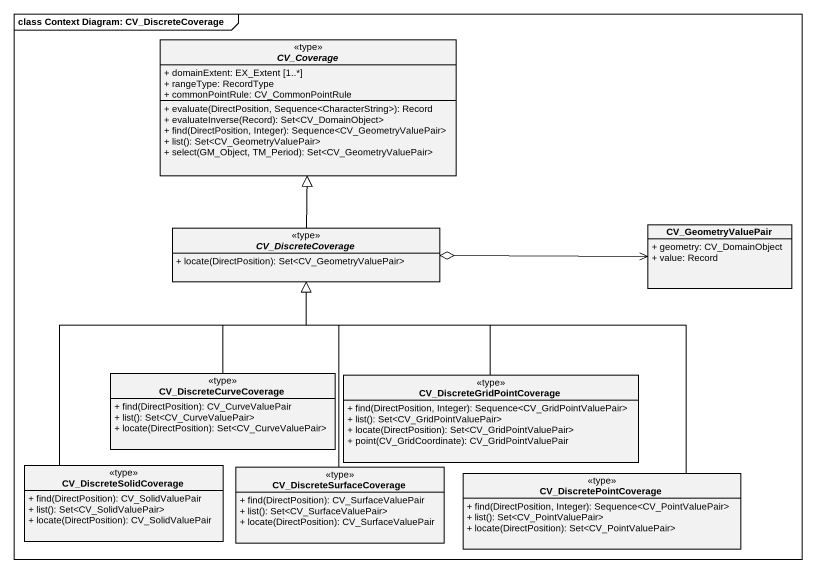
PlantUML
@startuml
mainframe class Context Diagram: CV_DiscreteCoverage
hide circle
hide empty members
skinparam classAttributeIconSize 0
abstract class CV_Coverage <<type>> {
  + domainExtent: EX_Extent [1..*]
  + rangeType: RecordType
  + commonPointRule: CV_CommonPointRule
  + evaluate(DirectPosition, Sequence<CharacterString>): Record
  + evaluateInverse(Record): Set<CV_DomainObject>
  + find(DirectPosition, Integer): Sequence<CV_GeometryValuePair>
  + list(): Set<CV_GeometryValuePair>
  + select(GM_Object, TM_Period): Set<CV_GeometryValuePair>
}
abstract class CV_DiscreteCoverage <<type>> {
  + locate(DirectPosition): Set<CV_GeometryValuePair>
}
class CV_GeometryValuePair {
  + geometry: CV_DomainObject
  + value: Record
}
class CV_DiscreteCurveCoverage <<type>> {
  + find(DirectPosition): CV_CurveValuePair
  + list(): Set<CV_CurveValuePair>
  + locate(DirectPosition): Set<CV_CurveValuePair>
}
class CV_DiscreteGridPointCoverage <<type>> {
  + find(DirectPosition, Integer): Sequence<CV_GridPointValuePair>
  + list(): Set<CV_GridPointValuePair>
  + locate(DirectPosition): Set<CV_GridPointValuePair>
  + point(CV_GridCoordinate): CV_GridPointValuePair
}
class CV_DiscreteSolidCoverage <<type>> {
  + find(DirectPosition): CV_SolidValuePair
  + list(): Set<CV_SolidValuePair>
  + locate(DirectPosition): CV_SolidValuePair
}
class CV_DiscreteSurfaceCoverage <<type>> {
  + find(DirectPosition): CV_SurfaceValuePair
  + list(): Set<CV_SurfaceValuePair>
  + locate(DirectPosition): CV_SurfaceValuePair
}
class CV_DiscretePointCoverage <<type>> {
  + find(DirectPosition, Integer): Sequence<CV_PointValuePair>
  + list(): Set<CV_PointValuePair>
  + locate(DirectPosition): Set<CV_PointValuePair>
}
CV_DiscreteCoverage -up-|> CV_Coverage
CV_GeometryValuePair <-left-o CV_DiscreteCoverage
CV_DiscreteCurveCoverage -up-|> CV_DiscreteCoverage
CV_DiscreteGridPointCoverage -up-|> CV_DiscreteCoverage
CV_DiscreteSolidCoverage -up-|> CV_DiscreteCoverage
CV_DiscreteSurfaceCoverage -up-|> CV_DiscreteCoverage
CV_DiscretePointCoverage -up-|> CV_DiscreteCoverage
@enduml
